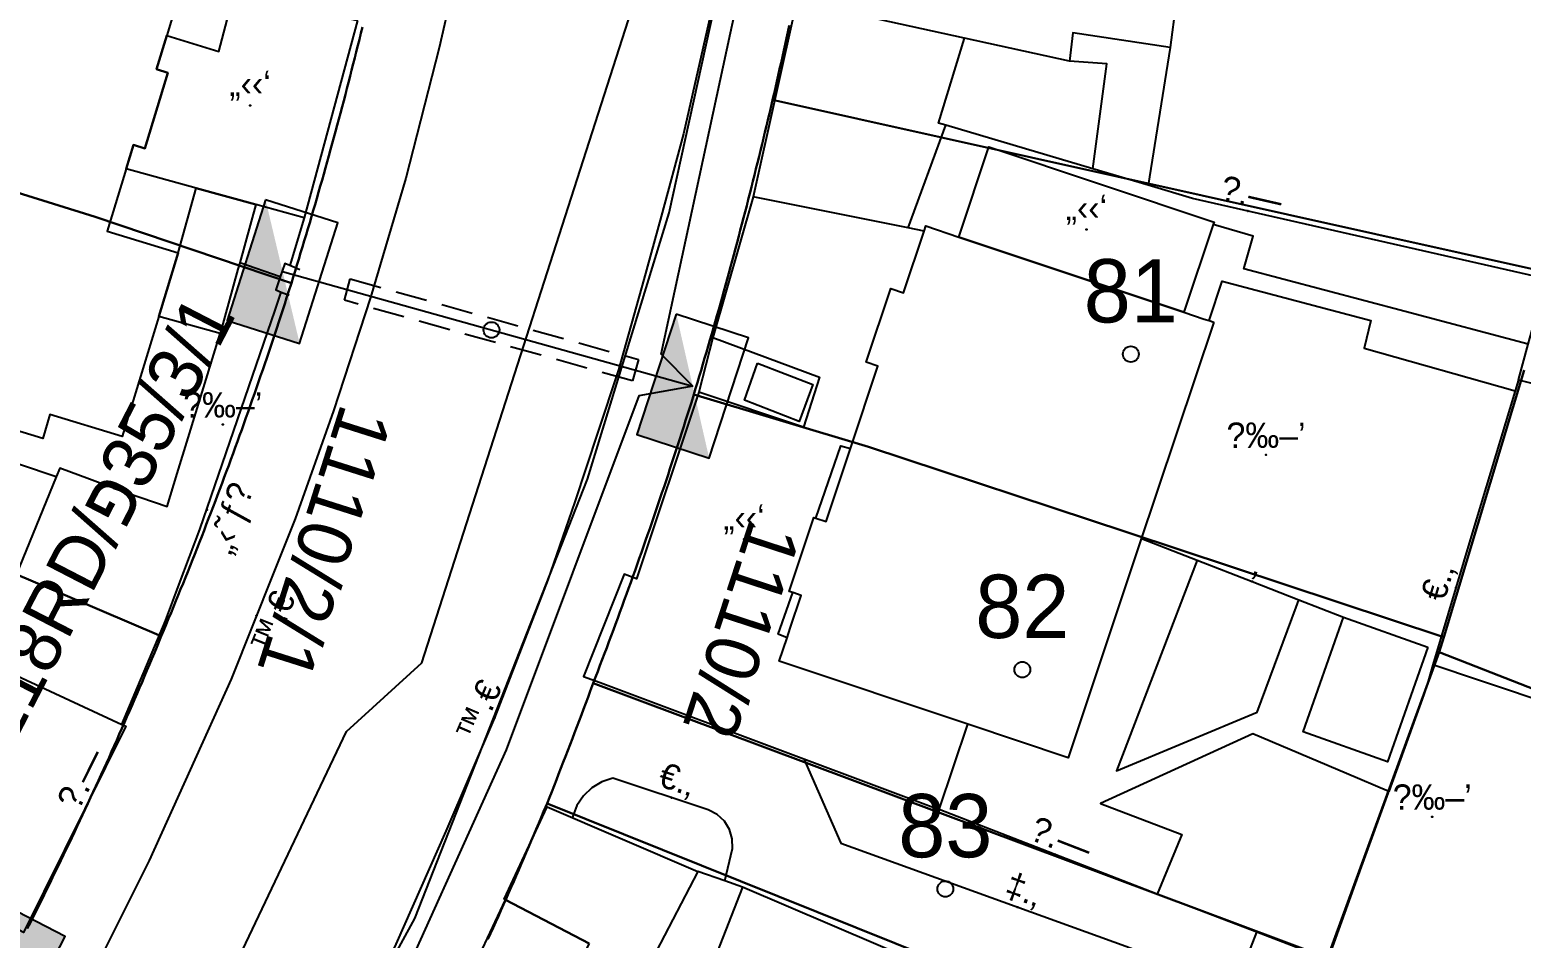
# Model space of a CAD drawing. Header units: metres. Extents: x 218299 to 220222, y 572714 to 574340.
# Drawn here: x 218975.61 to 219022.75, y 573557.11 to 573585.82 of the extents above; entities that cross this region are included whole.
import ezdxf
from ezdxf.enums import TextEntityAlignment as Align

# ---------------------------------------------------------------- set-up
doc = ezdxf.new("R2010")
doc.units = ezdxf.units.M
doc.header["$MEASUREMENT"] = 0
doc.linetypes.add('DASH15', pattern=[1.5, 1, -0.5])
for name, color, linetype in [('1602', 44, 'Continuous'), ('1603', 44, 'Continuous'), ('6091', 102, 'CABLEUNDEXIST03'), ('6151', 102, 'CABLEUNDEXIST03'), ('6261', 7, 'Continuous'), ('6701', 7, 'DASH15'), ('6916', 7, 'Continuous'), ('A_POINTS', 2, 'Continuous'), ('M2200', 253, 'Continuous'), ('M2207', 253, 'Continuous'), ('M2401', 7, 'Continuous'), ('M2404', 7, 'Continuous'), ('M2407', 253, 'Continuous'), ('M2408', 253, 'Continuous'), ('M2420', 253, 'Continuous'), ('M2601', 253, 'Continuous'), ('M2602', 253, 'Continuous'), ('M2604', 253, 'Continuous'), ('M2605', 253, 'Continuous'), ('M2804', 253, 'Continuous')]:
    doc.layers.add(name, color=color, linetype=linetype)
doc.styles.add('HEBTXT', font='HEBTXT')
doc.styles.add('MAVAT_HEBTXT', font='HEBTXT')
doc.linetypes.add('CABLEUNDEXIST03', pattern='A,3.5,[222,elecad.shx,S=0.01,R=0,X=0,Y=0],1.5', length=5)

# ---------------------------------------------------------------- blocks, each defined once
blk = doc.blocks.new('6261')
blk.add_lwpolyline([(-2, -1.2), (2, -1.2), (2, 1.2), (-2, 1.2)], close=True)
at = {"color": 0}
blk.add_solid([(2, 1.2), (-2, -1.2), (2, -1.2)], dxfattribs=at)
at = {"color": 0, "style": 'HEBTXT'}
blk.add_attdef('PIL_NAME', (2.689, 2.418), '', height=1.7, dxfattribs=at)
at = {"style": 'HEBTXT'}
blk.add_attdef('CAMUT_MONIM', (2.489, 0.218), '', height=1.7, dxfattribs=at)
at = {"color": 0, "style": 'HEBTXT', "flags": 1}
for tag, p in [('TYPE', (2.585, -1.773)), ('MAP_TYPE', (2.689, -3.782))]:
    blk.add_attdef(tag, p, '', height=1.7, dxfattribs=at)
blk = doc.blocks.new('6916')
at = {"layer": 'A_POINTS'}
blk.add_circle((0, 0), 0.25, dxfattribs=at)
at = {"color": 0, "style": 'HEBTXT'}
for tag, p in [('HTCH', (0.006, 3.527)), ('PIPE', (0.049, 1.33))]:
    blk.add_attdef(tag, text='', height=1.7, dxfattribs=at).set_placement(p, align=Align.MIDDLE_CENTER)
blk = doc.blocks.new('1603')
at = {"layer": 'A_POINTS'}
blk.add_circle((0, 0), 0.25, dxfattribs=at)
at = {"color": 0, "style": 'HEBTXT'}
blk.add_attdef('PARCEL_NUM', text='', height=2, dxfattribs=at).set_placement((0, 1), align=Align.CENTER)
at = {"color": 0, "style": 'HEBTXT', "flags": 1}
blk.add_attdef('LOT_NUM', text='', height=2, dxfattribs=at).set_placement((0, -2.5), align=Align.CENTER)
blk = doc.blocks.new('M2404')
blk.add_circle((0, 0), 0.025)
at = {"style": 'MAVAT_HEBTXT'}
blk.add_attdef('NAME', text='', height=0.8, dxfattribs=at).set_placement((0, 1.592), align=Align.MIDDLE)
blk = doc.blocks.new('M2408')
blk.add_circle((0, 0), 0.025)
at = {"style": 'MAVAT_HEBTXT'}
blk.add_attdef('NAME', text='', height=0.8, dxfattribs=at).set_placement((0, 1.592), align=Align.MIDDLE)
blk = doc.blocks.new('M2804')
blk.add_circle((0, 0), 0.025)
at = {"style": 'MAVAT_HEBTXT'}
blk.add_attdef('NAME', text='', height=0.8, dxfattribs=at).set_placement((0, 1.592), align=Align.MIDDLE)
blk = doc.blocks.new('M2602')
blk.add_circle((0, 0), 0.025)
at = {"style": 'MAVAT_HEBTXT'}
blk.add_attdef('NAME', text='', height=0.8, dxfattribs=at).set_placement((0, 1.592), align=Align.MIDDLE)
blk = doc.blocks.new('M2604')
blk.add_circle((0, 0), 0.025)
at = {"style": 'MAVAT_HEBTXT'}
blk.add_attdef('NAME', text='', height=0.8, dxfattribs=at).set_placement((0, 1.592), align=Align.MIDDLE)
blk = doc.blocks.new('M2605')
blk.add_circle((0, 0), 0.025)
at = {"style": 'MAVAT_HEBTXT'}
blk.add_attdef('NAME', text='', height=0.8, dxfattribs=at).set_placement((0, 1.592), align=Align.MIDDLE)
blk = doc.blocks.new('M2207')
blk.add_circle((0, 0), 0.025)
at = {"style": 'MAVAT_HEBTXT'}
blk.add_attdef('NAME', text='', height=0.8, dxfattribs=at).set_placement((0, 1.592), align=Align.MIDDLE)
blk = doc.blocks.new('M2601')
blk.add_circle((0, 0), 0.025)
at = {"style": 'MAVAT_HEBTXT'}
blk.add_attdef('NAME', text='', height=0.8, dxfattribs=at).set_placement((0, 1.592), align=Align.MIDDLE)
blk = doc.blocks.new('111')
at = {"layer": 'M2200'}
for points in [[(218966.867, 573575.695, 579.705), (218968.947, 573582.522, 579.705), (218971.089, 573589.553, 579.705), (218980.277, 573586.753, 579.705), (218979.939, 573585.642, 579.705), (218979.613, 573584.574, 579.705), (218979.613, 573584.574, 579.705), (218979.976, 573584.463, 579.705), (218979.976, 573584.463, 579.705), (218979.247, 573582.069, 579.705), (218979.247, 573582.069, 579.705), (218978.888, 573582.179, 579.705), (218978.888, 573582.179, 579.705), (218978.659, 573581.429, 579.705), (218978.059, 573579.458, 579.705), (218980.301, 573578.775, 579.225), (218980.301, 573578.775, 579.225), (218979.686, 573576.758, 579.225), (218978.532, 573572.97, 579.225), (218976.251, 573573.665, 579.705), (218976.02, 573572.906, 579.705)], [(219013.032, 573576.578, 579.585), (219010.671, 573569.514, 579.585), (219008.432, 573562.816, 579.585), (219005.262, 573563.876, 579.585), (218999.3, 573565.868, 579.585), (218999.3, 573565.868, 579.585), (218999.548, 573566.609, 579.585), (218999.647, 573566.906, 579.585), (218999.994, 573567.944, 579.585), (218999.731, 573568.033, 579.585), (218999.613, 573568.072, 579.585), (219000.394, 573570.41, 579.585), (219000.462, 573570.387, 579.585), (219000.779, 573570.281, 579.585), (219001.548, 573572.584, 579.585), (219002.421, 573575.194, 579.585), (219002.421, 573575.194, 579.585), (219002.052, 573575.317, 579.585), (219002.052, 573575.317, 579.585), (219002.828, 573577.64, 579.585), (219002.828, 573577.64, 579.585), (219003.225, 573577.507, 579.585), (219003.225, 573577.507, 579.585), (219003.876, 573579.457, 579.585), (219003.931, 573579.62, 579.585), (219004.975, 573579.271, 579.585), (219012.091, 573576.893, 579.585), (219012.736, 573576.677, 579.585), (219012.884, 573576.628, 579.585), (219013.032, 573576.578, 579.585)]]:
    blk.add_polyline3d(points, close=True, dxfattribs=at)
blk.add_polyline3d([(218993.293, 573556.944, 578.52), (218990.652, 573558.324, 578.284), (218990.602, 573558.35, 578.28), (218991.966, 573561.259, 578.28), (218996.726, 573559.223, 578.64), (218995.143, 573556.181, 578.64)], dxfattribs=at)
at = {"layer": 'M2207'}
blk.add_polyline3d([(219011.835, 573586.628, 580.41), (219011.658, 573585.261, 580.305), (219011.658, 573585.261, 580.305), (219008.579, 573585.727, 580.065), (219008.47, 573584.826, 579.585), (219008.47, 573584.826, 579.585), (219005.155, 573585.555, 579.704), (219001.785, 573586.296, 579.825)], dxfattribs=at)
for points in [[(218985.974, 573586.108, 579.345), (218984.284, 573579.874, 579.465), (218984.284, 573579.874, 579.465), (218982.756, 573580.297, 579.465), (218980.868, 573580.818, 579.465), (218978.659, 573581.429, 579.465), (218978.888, 573582.179, 579.465), (218979.247, 573582.069, 579.465), (218979.976, 573584.463, 579.465), (218979.613, 573584.574, 579.465), (218979.939, 573585.642, 579.465), (218981.588, 573585.134, 579.465), (218982.061, 573586.949, 579.348), (218982.074, 573587, 579.345), (218985.974, 573586.108, 579.345)], [(219012.091, 573576.893, 579.593), (219004.975, 573579.271, 579.413), (219005.927, 573582.119, 579.413), (219013.043, 573579.741, 579.593), (219013.019, 573579.669, 579.593), (219012.091, 573576.893, 579.593)], [(218980.868, 573580.818, 578.865), (218982.756, 573580.297, 578.625), (218982.248, 573578.46, 578.625), (218982.193, 573578.259, 578.625), (218981.629, 573576.221, 578.625), (218981.629, 573576.221, 578.625), (218979.686, 573576.758, 578.865), (218980.301, 573578.775, 578.865)], [(219005.262, 573563.876, 579.465), (218999.3, 573565.868, 579.465), (218999.548, 573566.609, 579.585), (218999.266, 573566.717, 579.585), (218999.731, 573568.033, 579.585), (218999.613, 573568.072, 579.585), (219000.394, 573570.41, 579.585), (219000.462, 573570.387, 579.585), (219001.251, 573572.675, 579.465), (219001.548, 573572.584, 579.465), (219002.421, 573575.194, 579.465), (219002.052, 573575.317, 579.465), (219002.828, 573577.64, 579.465), (219003.225, 573577.507, 579.465), (219003.876, 573579.457, 579.465), (219003.377, 573579.557, 579.431), (218998.473, 573580.544, 579.105), (218998.473, 573580.544, 579.105), (218997.197, 573576.094, 579.105), (218997.197, 573576.094, 579.105), (219000.575, 573574.847, 579.345), (219000.067, 573573.261, 579.465), (218996.761, 573574.366, 579.465), (218996.761, 573574.366, 579.465), (218994.79, 573568.47, 579.465), (218994.404, 573568.617, 578.505), (218993.117, 573565.384, 578.385), (218993.641, 573565.188, 578.407), (219000.078, 573562.78, 578.682), (219004.36, 573561.178, 578.865), (219004.36, 573561.178, 578.865)], [(218998.611, 573575.279, 578.625), (219000.358, 573574.606, 578.625), (218999.929, 573573.442, 578.625), (218998.204, 573574.114, 578.625), (218998.611, 573575.279, 578.625)], [(219019.804, 573566.309, 578.745), (219018.521, 573562.688, 578.745), (219015.857, 573563.632, 578.745), (219017.14, 573567.253, 578.745), (219017.14, 573567.253, 578.745), (219019.804, 573566.309, 578.745)], [(218997.257, 573556.455, 578.385), (219002.492, 573553.73, 578.385), (219003.809, 573556.304, 578.385), (219003.809, 573556.304, 578.385), (218998.138, 573558.726, 578.385), (218998.138, 573558.726, 578.385), (218997.257, 573556.455, 578.385)], [(218993.293, 573556.944, 578.52), (218990.626, 573551.682, 578.52), (218990.565, 573551.562, 578.52), (218990.565, 573551.562, 578.52), (218989.505, 573552.09, 578.469), (218988.444, 573552.618, 578.418), (218988.061, 573552.809, 578.4), (218990.652, 573558.324, 578.28)]]:
    blk.add_polyline3d(points, close=True, dxfattribs=at)
at = {"layer": 'M2401'}
for points in [[(218992.213, 573621.648, 577.294), (218992.271, 573617.389, 577.183), (218992.276, 573617.015, 577.174), (218992.214, 573613.779, 577.174), (218992.146, 573610.682, 577.054), (218991.861, 573606.077, 577.054), (218991.333, 573600.346, 576.814), (218990.739, 573596.163, 576.694), (218990.059, 573592.244, 576.574), (218989.334, 573588.668, 576.334), (218988.556, 573585.254, 576.214), (218987.494, 573581.133, 576.094), (218986.38, 573577.358, 575.974), (218985.213, 573573.778, 575.854), (218984.003, 573570.363, 575.374), (218983.328, 573568.682, 575.374), (218981.973, 573565.303, 575.254), (218979.387, 573559.568, 575.014), (218976.885, 573554.579, 574.774), (218974.813, 573550.541, 574.534)], [(218997.184, 573586.52, 576.454), (218996.276, 573582.527, 576.334), (218995.573, 573579.917, 576.334), (218995.021, 573577.928, 576.334), (218994.219, 573575.075, 576.214), (218993.565, 573573.101, 576.094), (218992.838, 573570.898, 575.974), (218991.986, 573568.439, 575.734), (218990.299, 573564.079, 575.614), (218988.761, 573560.496, 575.356), (218987.182, 573556.923, 575.254), (218986.262, 573554.974, 575.254), (218985.234, 573555.493, 575.134), (218984.29, 573554.932, 575.134), (218983.907, 573553.966, 575.134), (218983.883, 573552.945, 575.014), (218984.938, 573552.431, 575.014), (218983.552, 573549.622, 574.894), (218981.602, 573546.021, 574.632), (218979.521, 573542.485, 574.534), (218976.918, 573538.484, 574.294), (218973.854, 573534.079, 574.054)]]:
    blk.add_polyline3d(points, dxfattribs=at)
at = {"layer": 'M2404'}
for points in [[(218992.213, 573621.648, 577.294), (218992.271, 573617.389, 577.183), (218992.276, 573617.015, 577.174), (218992.214, 573613.779, 577.174), (218992.146, 573610.682, 577.054), (218991.861, 573606.077, 577.054), (218991.333, 573600.346, 576.814), (218990.739, 573596.163, 576.694), (218990.059, 573592.244, 576.574), (218989.334, 573588.668, 576.334), (218988.556, 573585.254, 576.214), (218987.494, 573581.133, 576.094), (218986.38, 573577.358, 575.974), (218985.213, 573573.778, 575.854), (218984.003, 573570.363, 575.374), (218983.328, 573568.682, 575.374), (218981.973, 573565.303, 575.254), (218979.387, 573559.568, 575.014), (218976.885, 573554.579, 574.774), (218974.813, 573550.541, 574.534)], [(218997.184, 573586.52, 576.454), (218996.276, 573582.527, 576.334), (218995.573, 573579.917, 576.334), (218995.021, 573577.928, 576.334), (218994.219, 573575.075, 576.214), (218993.565, 573573.101, 576.094), (218992.838, 573570.898, 575.974), (218991.986, 573568.439, 575.734), (218990.299, 573564.079, 575.614), (218988.761, 573560.496, 575.356), (218987.182, 573556.923, 575.254), (218986.262, 573554.974, 575.254), (218985.234, 573555.493, 575.134), (218984.29, 573554.932, 575.134), (218983.907, 573553.966, 575.134), (218983.883, 573552.945, 575.014), (218984.938, 573552.431, 575.014), (218983.552, 573549.622, 574.894), (218981.602, 573546.021, 574.632), (218979.521, 573542.485, 574.534), (218976.918, 573538.484, 574.294), (218973.854, 573534.079, 574.054)]]:
    blk.add_polyline3d(points, dxfattribs=at)
at = {"layer": 'M2407'}
for points in [[(219011.658, 573585.261, 577.74), (219010.966, 573580.906, 577.613)], [(219009.211, 573581.426, 577.613), (219009.657, 573584.744, 577.748), (219008.47, 573584.826, 577.748)], [(219022.973, 573575.886, 576.833), (219019.088, 573576.92, 576.833), (219013.982, 573578.269, 576.923), (219014.284, 573579.301, 576.923), (219013.019, 573579.669, 576.923)], [(219012.884, 573576.628, 576.923), (219013.296, 573577.871, 576.923), (219017.995, 573576.63, 576.833), (219017.79, 573575.761, 576.833), (219022.556, 573574.411, 576.743)], [(218976.451, 573571.696, 577.14), (218972.93, 573572.876, 577.14), (218971.742, 573570.098, 577.14)], [(219012.511, 573569.059, 576.743), (219009.964, 573562.396, 576.923), (219014.409, 573564.251, 576.743), (219015.637, 573567.575, 576.743)], [(219015.637, 573567.575, 576.743), (219015.723, 573567.806, 576.743)], [(219017.228, 573562.319, 576.619), (219014.264, 573563.575, 576.743), (219009.453, 573561.368, 576.923), (219012.029, 573560.384, 576.923), (219011.244, 573558.508, 576.923)], [(219018.564, 573561.753, 576.563), (219017.228, 573562.319, 576.619)]]:
    blk.add_polyline3d(points, dxfattribs=at)
at = {"layer": 'M2408'}
for points in [[(218999.863, 573586.803, 576.42), (218998.473, 573580.544, 576.42)], [(218984.284, 573579.874, 575.993), (218983.832, 573578.368, 575.993)], [(218978.521, 573563.87, 575.16), (218979.902, 573567.141, 575.25), (218980.339, 573568.297, 575.286), (218980.992, 573570.024, 575.34), (218983.364, 573576.964, 575.944), (218983.558, 573577.531, 575.993)], [(218997.197, 573576.094, 576.24), (218996.761, 573574.366, 576.24)]]:
    blk.add_polyline3d(points, dxfattribs=at)
at = {"layer": 'M2420', "linetype": 'Continuous', "lineweight": -3}
blk.add_lwpolyline([(218784.91, 573498.19), (218799.09, 573491.38), (218833, 573481.62), (218860.8, 573479.62), (218884.2, 573481.19), (218908, 573487.81), (218929.09, 573498.38), (218936.2, 573503.5), (218951.5, 573513.19), (218966.91, 573529), (218976.7, 573544.88), (218985.627, 573563.641), (218988, 573565.81), (218995.09, 573587.88), (218998.81, 573618.93), (218992.8, 573643.88), (218991.2, 573657.81), (218964.91, 573706.38)], dxfattribs=at)
at = {"layer": 'M2601'}
for points in [[(219010.749, 573569.747, 577.973), (219012.511, 573569.059, 577.973), (219014.245, 573568.383, 577.973)], [(219014.245, 573568.383, 577.973), (219015.723, 573567.806, 577.973), (219017.14, 573567.253, 577.973)], [(219021.438, 573565.256, 577.46), (219019.96, 573565.751, 577.43)], [(219022.067, 573565.045, 577.473), (219021.438, 573565.256, 577.46)], [(219023.289, 573564.636, 577.498), (219022.067, 573565.045, 577.473)]]:
    blk.add_polyline3d(points, dxfattribs=at)
at = {"layer": 'M2602'}
for points in [[(219003.377, 573579.557, 577.52), (219004.563, 573582.802, 577.52)], [(218983.527, 573578.016, 577.05), (218982.248, 573578.46, 577.05)], [(218984.153, 573578.236, 577.41), (218983.832, 573578.368, 577.41), (218983.67, 573578.435, 577.41), (218983.527, 573578.016, 577.41), (218983.384, 573577.597, 577.41), (218983.558, 573577.531, 577.41), (218983.813, 573577.435, 577.41)], [(219022.661, 573574.761, 577.25), (219022.556, 573574.411, 577.25), (219021.175, 573569.806, 577.25)], [(219021.175, 573569.806, 577.25), (219019.96, 573565.751, 577.25), (219019.806, 573565.238, 577.25)], [(219019.806, 573565.238, 577.25), (219019.698, 573564.878, 577.25), (219019.674, 573564.813, 577.25)], [(219019.674, 573564.813, 577.25), (219018.564, 573561.753, 577.25), (219018.551, 573561.716, 577.25), (219017.698, 573559.366, 577.25)], [(218997.58, 573558.922, 575.61), (218997.824, 573559.95, 575.7), (218997.814, 573560.256, 575.7), (218997.726, 573560.548, 575.7), (218997.565, 573560.808, 575.7), (218997.342, 573561.018, 575.7), (218997.073, 573561.163, 575.7), (218997.059, 573561.168, 575.7), (218994.041, 573562.168, 575.7), (218993.693, 573562.052, 575.7), (218993.379, 573561.864, 575.7), (218993.113, 573561.613, 575.7), (218992.907, 573561.309, 575.7), (218992.772, 573560.969, 575.7), (218992.759, 573560.92, 575.7)], [(218998.138, 573558.726, 577.05), (218997.58, 573558.922, 577.05), (218996.726, 573559.223, 577.05)], [(219017.698, 573559.366, 577.25), (219016.635, 573556.439, 577.25)]]:
    blk.add_polyline3d(points, dxfattribs=at)
at = {"layer": 'M2604'}
blk.add_polyline3d([(219000.078, 573562.78, 576.755), (219001.244, 573560.112, 576.62), (219010.256, 573556.86, 576.53), (219013.1, 573555.776, 576.35), (219013.514, 573555.849, 576.35), (219013.975, 573556.214, 576.35), (219014.395, 573557.298, 576.35)], dxfattribs=at)
at = {"layer": 'M2605'}
for points in [[(219022.661, 573574.761, 577.433), (219022.973, 573575.886, 577.433), (219023.078, 573576.263, 577.433), (219023.545, 573577.944, 577.433), (219023.45, 573577.966, 577.435), (219012.361, 573580.493, 577.613), (219010.966, 573580.906, 577.613), (219009.211, 573581.426, 577.613), (219004.563, 573582.802, 577.613), (219004.335, 573582.87, 577.613), (219005.155, 573585.555, 577.613)], [(218980.618, 573572.926, 576.911), (218981.629, 573576.221, 577.02)], [(219022.661, 573574.761, 577.433), (219022.661, 573574.761, 577.433), (219034.155, 573571.863, 577.073)], [(218980.271, 573571.794, 576.874), (218980.618, 573572.926, 576.911)], [(218977.501, 573571.614, 577.02), (218976.56, 573571.962, 577.02), (218976.451, 573571.696, 577.02), (218975.178, 573568.59, 577.02)], [(218978.256, 573571.335, 577.02), (218977.501, 573571.614, 577.02)], [(218978.256, 573571.335, 577.02), (218979.95, 573570.75, 576.84), (218980.271, 573571.794, 576.874)], [(218974.141, 573565.9, 576.12), (218978.521, 573563.87, 576.12), (218978.653, 573563.808, 576.12), (218978.653, 573563.808, 576.12), (218975.413, 573557.288, 576.12), (218975.413, 573557.288, 576.12), (218974.048, 573558.033, 576.12), (218973.722, 573558.144, 576.12)], [(219011.688, 573558.336, 576.983), (219011.244, 573558.508, 576.989), (219004.36, 573561.178, 577.073)], [(219031.213, 573550.946, 576.353), (219027.257, 573552.365, 576.353), (219023.56, 573553.783, 576.503), (219019.473, 573555.35, 576.668), (219016.635, 573556.439, 576.783), (219014.395, 573557.298, 576.874), (219011.688, 573558.336, 576.983)]]:
    blk.add_polyline3d(points, dxfattribs=at)
at = {"layer": 'M2207'}
ref = blk.add_blockref('M2207', (218982.575, 573583.429), dxfattribs=dict(at, xscale=0.5, yscale=0.5, zscale=0.5))
ref.add_attrib('NAME', '„‹‹‘', dxfattribs={"layer": '0', "height": 0.8, "style": 'MAVAT_HEBTXT'}).set_placement((218982.575, 573584.054), align=Align.MIDDLE)
ref = blk.add_blockref('M2207', (219009.009, 573579.506), dxfattribs=dict(at, xscale=0.5, yscale=0.5, zscale=0.5))
ref.add_attrib('NAME', '„‹‹‘', dxfattribs={"layer": '0', "height": 0.8, "style": 'MAVAT_HEBTXT'}).set_placement((219009.009, 573580.131), align=Align.MIDDLE)
ref = blk.add_blockref('M2207', (218998.186, 573569.72), dxfattribs=dict(at, xscale=0.5, yscale=0.5, zscale=0.5))
ref.add_attrib('NAME', '„‹‹‘', dxfattribs={"layer": '0', "height": 0.8, "style": 'MAVAT_HEBTXT'}).set_placement((218998.186, 573570.345), align=Align.MIDDLE)
at = {"layer": 'M2404'}
ref = blk.add_blockref('M2404', (218982.775, 573567.304), dxfattribs=dict(at, xscale=0.5, yscale=0.5, zscale=0.5))
ref.add_attrib('NAME', '™.€', dxfattribs={"layer": '0', "height": 0.8, "rotation": 68.1586, "style": 'MAVAT_HEBTXT'}).set_placement((218983.285, 573567.099), align=Align.MIDDLE)
ref = blk.add_blockref('M2404', (218990.299, 573564.079), dxfattribs=dict(at, xscale=0.5, yscale=0.5, zscale=0.5))
ref.add_attrib('NAME', '™.€', dxfattribs={"layer": '0', "height": 0.8, "rotation": 66.7668, "style": 'MAVAT_HEBTXT'}).set_placement((218989.793, 573564.296), align=Align.MIDDLE)
at = {"layer": 'M2408'}
ref = blk.add_blockref('M2408', (218981.206, 573570.649), dxfattribs=dict(at, xscale=0.5, yscale=0.5, zscale=0.5))
ref.add_attrib('NAME', '„‹˜ƒ\x8e', dxfattribs={"layer": '0', "height": 0.8, "rotation": 71.129, "style": 'MAVAT_HEBTXT'}).set_placement((218982.057, 573570.358), align=Align.MIDDLE)
at = {"layer": 'M2601'}
ref = blk.add_blockref('M2601', (219014.245, 573568.383), dxfattribs=dict(at, xscale=0.5, yscale=0.5, zscale=0.5))
ref.add_attrib('NAME', '‚', dxfattribs={"layer": '0', "height": 0.8, "rotation": 338.6814, "style": 'MAVAT_HEBTXT'}).set_placement((219014.445, 573568.895), align=Align.MIDDLE)
at = {"layer": 'M2602'}
ref = blk.add_blockref('M2602', (219020.691, 573568.192), dxfattribs=dict(at, xscale=0.5, yscale=0.5, zscale=0.5))
ref.add_attrib('NAME', '€.‚', dxfattribs={"layer": '0', "height": 0.8, "rotation": 73.313, "style": 'MAVAT_HEBTXT'}).set_placement((219020.165, 573568.35), align=Align.MIDDLE)
ref = blk.add_blockref('M2602', (218995.892, 573561.554), dxfattribs=dict(at, xscale=0.5, yscale=0.5, zscale=0.5))
ref.add_attrib('NAME', '€.‚', dxfattribs={"layer": '0', "height": 0.8, "rotation": 341.6678, "style": 'MAVAT_HEBTXT'}).set_placement((218996.065, 573562.076), align=Align.MIDDLE)
at = {"layer": 'M2604'}
ref = blk.add_blockref('M2604', (219006.834, 573558.095), dxfattribs=dict(at, xscale=0.5, yscale=0.5, zscale=0.5))
ref.add_attrib('NAME', '‡.‚', dxfattribs={"layer": '0', "height": 0.8, "rotation": 340.1636, "style": 'MAVAT_HEBTXT'}).set_placement((219007.021, 573558.612), align=Align.MIDDLE)
at = {"layer": 'M2605'}
ref = blk.add_blockref('M2605', (219014.115, 573580.094), dxfattribs=dict(at, xscale=0.5, yscale=0.5, zscale=0.5))
ref.add_attrib('NAME', '\x9a.—', dxfattribs={"layer": '0', "height": 0.8, "rotation": 347.1599, "style": 'MAVAT_HEBTXT'}).set_placement((219014.237, 573580.63), align=Align.MIDDLE)
ref = blk.add_blockref('M2605', (218977.717, 573561.924), dxfattribs=dict(at, xscale=0.5, yscale=0.5, zscale=0.5))
ref.add_attrib('NAME', '\x9a.—', dxfattribs={"layer": '0', "height": 0.8, "rotation": 63.5734, "style": 'MAVAT_HEBTXT'}).set_placement((218977.225, 573562.169), align=Align.MIDDLE)
ref = blk.add_blockref('M2605', (219008.024, 573559.757), dxfattribs=dict(at, xscale=0.5, yscale=0.5, zscale=0.5))
ref.add_attrib('NAME', '\x9a.—', dxfattribs={"layer": '0', "height": 0.8, "rotation": 338.8042, "style": 'MAVAT_HEBTXT'}).set_placement((219008.223, 573560.27), align=Align.MIDDLE)
at = {"layer": 'M2804'}
ref = blk.add_blockref('M2804', (218981.713, 573573.344, 580.004), dxfattribs=dict(at, xscale=0.5, yscale=0.5, zscale=0.5))
ref.add_attrib('NAME', '\x8d‰–’', dxfattribs={"layer": '0', "height": 0.8, "style": 'MAVAT_HEBTXT'}).set_placement((218981.713, 573573.969, 580.004), align=Align.MIDDLE)
ref = blk.add_blockref('M2804', (219014.686, 573572.386, 580.004), dxfattribs=dict(at, xscale=0.5, yscale=0.5, zscale=0.5))
ref.add_attrib('NAME', '\x8d‰–’', dxfattribs={"layer": '0', "height": 0.8, "style": 'MAVAT_HEBTXT'}).set_placement((219014.686, 573573.011, 580.004), align=Align.MIDDLE)
ref = blk.add_blockref('M2804', (219019.939, 573560.95, 582.833), dxfattribs=dict(at, xscale=0.5, yscale=0.5, zscale=0.5))
ref.add_attrib('NAME', '\x8d‰–’', dxfattribs={"layer": '0', "height": 0.8, "style": 'MAVAT_HEBTXT'}).set_placement((219019.939, 573561.575, 582.833), align=Align.MIDDLE)

msp = doc.modelspace()

# ---------------------------------------------------------------- linework, layer by layer
at = {"layer": '1602'}
for points in [[(218986.1246, 573585.9031), (218986.0771, 573585.7088), (218986.0293, 573585.5146), (218985.9813, 573585.3205), (218985.9329, 573585.1264), (218985.8842, 573584.9324), (218985.8353, 573584.7385), (218985.7861, 573584.5447), (218985.7365, 573584.3509), (218985.6867, 573584.1572), (218985.6366, 573583.9636), (218985.5862, 573583.77), (218985.5355, 573583.5766), (218985.4845, 573583.3832), (218985.4332, 573583.1899), (218985.3817, 573582.9966), (218985.3298, 573582.8035), (218985.2777, 573582.6104), (218985.2252, 573582.4174), (218985.1725, 573582.2244), (218985.1195, 573582.0316), (218985.0662, 573581.8388), (218985.0126, 573581.6461), (218984.9587, 573581.4535), (218984.9045, 573581.261), (218984.8501, 573581.0686), (218984.7953, 573580.8762), (218984.7403, 573580.6839), (218984.6849, 573580.4918), (218984.6293, 573580.2996), (218984.5734, 573580.1076), (218984.5172, 573579.9157), (218984.4607, 573579.7238), (218984.4039, 573579.532), (218984.3469, 573579.3404), (218984.2895, 573579.1488), (218984.2319, 573578.9572), (218984.174, 573578.7658), (218984.1157, 573578.5745), (218984.0572, 573578.3832), (218983.9984, 573578.1921), (218983.9394, 573578.001), (218983.88, 573577.81), (218977.68, 573579.91), (218969.46, 573582.47)], [(218975.5305, 573557.4135), (218975.6207, 573557.592), (218975.7105, 573557.7707), (218975.8001, 573557.9495), (218975.8894, 573558.1285), (218975.9784, 573558.3076), (218976.0672, 573558.4868), (218976.1557, 573558.6661), (218976.2439, 573558.8456), (218976.3319, 573559.0253), (218976.4195, 573559.205), (218976.507, 573559.3849), (218976.5941, 573559.5649), (218976.681, 573559.7451), (218976.7676, 573559.9253), (218976.8539, 573560.1057), (218976.94, 573560.2863), (218977.0258, 573560.4669), (218977.1113, 573560.6477), (218977.1965, 573560.8287), (218977.2815, 573561.0097), (218977.3662, 573561.1909), (218977.4506, 573561.3722), (218977.5348, 573561.5536), (218977.6187, 573561.7352), (218977.7023, 573561.9169), (218977.7856, 573562.0987), (218977.8687, 573562.2806), (218977.9515, 573562.4627), (218978.034, 573562.6449), (218978.1162, 573562.8272), (218978.1982, 573563.0096), (218978.2799, 573563.1921), (218978.3613, 573563.3748), (218978.4425, 573563.5576), (218978.5233, 573563.7405), (218978.6039, 573563.9236), (218978.6843, 573564.1068), (218978.7643, 573564.29), (218978.8441, 573564.4734), (218978.9236, 573564.657), (218979.0028, 573564.8406), (218979.0817, 573565.0244), (218979.1604, 573565.2083), (218979.2388, 573565.3922), (218979.3169, 573565.5764), (218979.3947, 573565.7606), (218979.4723, 573565.9449), (218979.5495, 573566.1294), (218979.6265, 573566.314), (218979.77, 573566.66), (218979.8473, 573566.8444), (218979.9244, 573567.029), (218980.0012, 573567.2137), (218980.0777, 573567.3984), (218980.154, 573567.5833), (218980.2299, 573567.7684), (218980.3056, 573567.9535), (218980.381, 573568.1387), (218980.4561, 573568.3241), (218980.531, 573568.5096), (218980.6055, 573568.6951), (218980.6798, 573568.8808), (218980.7538, 573569.0666), (218980.8276, 573569.2525), (218980.901, 573569.4386), (218980.9742, 573569.6247), (218981.0471, 573569.8109), (218981.1197, 573569.9973), (218981.192, 573570.1838), (218981.2641, 573570.3703), (218981.3358, 573570.557), (218981.4073, 573570.7438), (218981.4785, 573570.9307), (218981.5494, 573571.1177), (218981.6201, 573571.3048), (218981.6904, 573571.492), (218981.7605, 573571.6793), (218981.8303, 573571.8668), (218981.8998, 573572.0543), (218981.9691, 573572.2419), (218982.038, 573572.4297), (218982.1067, 573572.6175), (218982.1751, 573572.8055), (218982.2432, 573572.9935), (218982.311, 573573.1817), (218982.3785, 573573.3699), (218982.4458, 573573.5583), (218982.5128, 573573.7467), (218982.5795, 573573.9353), (218982.6459, 573574.1239), (218982.712, 573574.3127), (218982.7778, 573574.5015), (218982.8434, 573574.6905), (218982.9086, 573574.8795), (218982.9736, 573575.0687), (218983.0383, 573575.2579), (218983.1027, 573575.4473), (218983.1669, 573575.6367), (218983.2307, 573575.8262), (218983.2943, 573576.0159), (218983.3575, 573576.2056), (218983.4205, 573576.3954), (218983.4832, 573576.5853), (218983.5457, 573576.7754), (218983.6078, 573576.9655), (218983.6696, 573577.1557), (218983.7312, 573577.3459), (218983.7925, 573577.5363), (218983.88, 573577.81), (218983.9394, 573578.001), (218983.9984, 573578.1921), (218984.0572, 573578.3832), (218984.1157, 573578.5745), (218984.174, 573578.7658), (218984.2319, 573578.9572), (218984.2895, 573579.1488), (218984.3469, 573579.3404), (218984.4039, 573579.532), (218984.4607, 573579.7238), (218984.5172, 573579.9157), (218984.5734, 573580.1076), (218984.6293, 573580.2996), (218984.6849, 573580.4918), (218984.7403, 573580.6839), (218984.7953, 573580.8762), (218984.8501, 573581.0686), (218984.9045, 573581.261), (218984.9587, 573581.4535), (218985.0126, 573581.6461), (218985.0662, 573581.8388), (218985.1195, 573582.0316), (218985.1725, 573582.2244), (218985.2252, 573582.4174), (218985.2777, 573582.6104), (218985.3298, 573582.8035), (218985.3817, 573582.9966), (218985.4332, 573583.1899), (218985.4845, 573583.3832), (218985.5355, 573583.5766), (218985.5862, 573583.77), (218985.6366, 573583.9636), (218985.6867, 573584.1572), (218985.7365, 573584.3509), (218985.7861, 573584.5447), (218985.8353, 573584.7385), (218985.8842, 573584.9324), (218985.9329, 573585.1264), (218985.9813, 573585.3205), (218986.0293, 573585.5146), (218986.0771, 573585.7088), (218986.1246, 573585.9031)], [(218999.6129, 573585.9523), (218999.5708, 573585.7568), (218999.5284, 573585.5613), (218999.4858, 573585.3659), (218999.4429, 573585.1706), (218999.3997, 573584.9753), (218999.3563, 573584.7801), (218999.3126, 573584.5849), (218999.2686, 573584.3898), (218999.2243, 573584.1948), (218999.1798, 573583.9998), (218999.135, 573583.8049), (218999.09, 573583.61), (218999.0336, 573583.3678), (218998.9879, 573583.1731), (218998.942, 573582.9785), (218998.8958, 573582.7839), (218998.8493, 573582.5894), (218998.8025, 573582.3949), (218998.7555, 573582.2005), (218998.7083, 573582.0062), (218998.6607, 573581.8119), (218998.6129, 573581.6177), (218998.5648, 573581.4236), (218998.5165, 573581.2295), (218998.4679, 573581.0355), (218998.419, 573580.8416), (218998.3699, 573580.6477), (218998.3205, 573580.4539), (218998.2708, 573580.2601), (218998.2209, 573580.0665), (218998.1707, 573579.8729), (218998.1202, 573579.6793), (218998.0695, 573579.4859), (218998.0185, 573579.2925), (218997.9672, 573579.0992), (218997.9157, 573578.9059), (218997.8639, 573578.7128), (218997.8119, 573578.5196), (218997.7596, 573578.3266), (218997.707, 573578.1336), (218997.6541, 573577.9408), (218997.601, 573577.7479), (218997.5477, 573577.5552), (218997.494, 573577.3625), (218997.4401, 573577.1699), (218997.3859, 573576.9774), (218997.3315, 573576.7849), (218997.2768, 573576.5926), (218997.2219, 573576.4003), (218997.1667, 573576.208), (218997.1112, 573576.0159), (218997.0554, 573575.8238), (218996.9994, 573575.6318), (218996.9431, 573575.4399), (218996.8866, 573575.248), (218996.8298, 573575.0563), (218996.7728, 573574.8646), (218996.7154, 573574.673), (218996.6578, 573574.4815), (218996.6, 573574.29), (218996.5223, 573574.0416), (218996.4622, 573573.8508), (218996.4019, 573573.6601), (218996.3414, 573573.4695), (218996.2805, 573573.279), (218996.2195, 573573.0886), (218996.1581, 573572.8982), (218996.0965, 573572.7079), (218996.0347, 573572.5177), (218995.9725, 573572.3276), (218995.9101, 573572.1376), (218995.8475, 573571.9477), (218995.7846, 573571.7578), (218995.7214, 573571.5681), (218995.658, 573571.3784), (218995.5943, 573571.1888), (218995.5304, 573570.9993), (218995.4662, 573570.8099), (218995.4017, 573570.6205), (218995.337, 573570.4313), (218995.272, 573570.2422), (218995.2068, 573570.0531), (218995.1413, 573569.8641), (218995.0755, 573569.6752), (218995.0095, 573569.4865), (218994.9432, 573569.2978), (218994.8767, 573569.1091), (218994.8099, 573568.9206), (218994.7428, 573568.7322), (218994.6755, 573568.5439), (218994.608, 573568.3556), (218994.5401, 573568.1675), (218994.4721, 573567.9794), (218994.4037, 573567.7915), (218994.3351, 573567.6036), (218994.2663, 573567.4158), (218994.1972, 573567.2281), (218994.1278, 573567.0406), (218994.0582, 573566.8531), (218993.9883, 573566.6657), (218993.9181, 573566.4784), (218993.8478, 573566.2912), (218993.7771, 573566.1041), (218993.7062, 573565.9171), (218993.635, 573565.7301), (218993.5636, 573565.5433), (218993.4919, 573565.3566), (218993.42, 573565.17), (218993.3261, 573564.9158), (218993.2565, 573564.7283), (218993.1867, 573564.5409), (218993.1166, 573564.3536), (218993.0462, 573564.1664), (218992.9756, 573563.9793), (218992.9047, 573563.7923), (218992.8336, 573563.6053), (218992.7622, 573563.4185), (218992.6905, 573563.2318), (218992.6186, 573563.0452), (218992.5465, 573562.8586), (218992.474, 573562.6722), (218992.4014, 573562.4859), (218992.3284, 573562.2996), (218992.2553, 573562.1135), (218992.1818, 573561.9275), (218992.1081, 573561.7416), (218992.0342, 573561.5557), (218991.96, 573561.37), (218991.8522, 573561.1113), (218991.775, 573560.9268), (218991.6975, 573560.7425), (218991.6197, 573560.5582), (218991.5417, 573560.374), (218991.4635, 573560.19), (218991.385, 573560.006), (218991.3062, 573559.8222), (218991.2272, 573559.6384), (218991.148, 573559.4548), (218991.0685, 573559.2713), (218990.9887, 573559.0879), (218990.9087, 573558.9046), (218990.8284, 573558.7214), (218990.7479, 573558.5383), (218990.6672, 573558.3554), (218990.5861, 573558.1725), (218990.5049, 573557.9898), (218990.4234, 573557.8071), (218990.3416, 573557.6246), (218990.2596, 573557.4422), (218990.1773, 573557.2599), (218990.0948, 573557.0777)], [(219023.55, 573578.16), (218999.09, 573583.61), (218999.135, 573583.8049), (218999.1798, 573583.9998), (218999.2243, 573584.1948), (218999.2686, 573584.3898), (218999.3126, 573584.5849), (218999.3563, 573584.7801), (218999.3997, 573584.9753), (218999.4429, 573585.1706), (218999.4858, 573585.3659), (218999.5284, 573585.5613), (218999.5708, 573585.7568), (218999.6129, 573585.9523)], [(219022.85, 573575.06), (219020.31, 573566.63), (219010.29, 573569.94), (219002.12, 573572.64), (218996.6, 573574.29), (218996.6578, 573574.4815), (218996.7154, 573574.673), (218996.7728, 573574.8646), (218996.8298, 573575.0563), (218996.8866, 573575.248), (218996.9431, 573575.4399), (218996.9994, 573575.6318), (218997.0554, 573575.8238), (218997.1112, 573576.0159), (218997.1667, 573576.208), (218997.2219, 573576.4003), (218997.2768, 573576.5926), (218997.3315, 573576.7849), (218997.3859, 573576.9774), (218997.4401, 573577.1699), (218997.494, 573577.3625), (218997.5477, 573577.5552), (218997.601, 573577.7479), (218997.6541, 573577.9408), (218997.707, 573578.1336), (218997.7596, 573578.3266), (218997.8119, 573578.5196), (218997.8639, 573578.7128), (218997.9157, 573578.9059), (218997.9672, 573579.0992), (218998.0185, 573579.2925), (218998.0695, 573579.4859), (218998.1202, 573579.6793), (218998.1707, 573579.8729), (218998.2209, 573580.0665), (218998.2708, 573580.2601), (218998.3205, 573580.4539), (218998.3699, 573580.6477), (218998.419, 573580.8416), (218998.4679, 573581.0355), (218998.5165, 573581.2295), (218998.5648, 573581.4236), (218998.6129, 573581.6177), (218998.6607, 573581.8119), (218998.7083, 573582.0062), (218998.7555, 573582.2005), (218998.8025, 573582.3949), (218998.8493, 573582.5894), (218998.8958, 573582.7839), (218998.942, 573582.9785), (218998.9879, 573583.1731), (218999.0336, 573583.3678), (218999.09, 573583.61), (219023.55, 573578.16)], [(218969.46, 573582.47), (218977.68, 573579.91), (218983.88, 573577.81), (218983.7925, 573577.5363), (218983.7312, 573577.3459), (218983.6696, 573577.1557), (218983.6078, 573576.9655), (218983.5457, 573576.7754), (218983.4832, 573576.5853), (218983.4205, 573576.3954), (218983.3575, 573576.2056), (218983.2943, 573576.0159), (218983.2307, 573575.8262), (218983.1669, 573575.6367), (218983.1027, 573575.4473), (218983.0383, 573575.2579), (218982.9736, 573575.0687), (218982.9086, 573574.8795), (218982.8434, 573574.6905), (218982.7778, 573574.5015), (218982.712, 573574.3127), (218982.6459, 573574.1239), (218982.5795, 573573.9353), (218982.5128, 573573.7467), (218982.4458, 573573.5583), (218982.3785, 573573.3699), (218982.311, 573573.1817), (218982.2432, 573572.9935), (218982.1751, 573572.8055), (218982.1067, 573572.6175), (218982.038, 573572.4297), (218981.9691, 573572.2419), (218981.8998, 573572.0543), (218981.8303, 573571.8668), (218981.7605, 573571.6793), (218981.6904, 573571.492), (218981.6201, 573571.3048), (218981.5494, 573571.1177), (218981.4785, 573570.9307), (218981.4073, 573570.7438), (218981.3358, 573570.557), (218981.2641, 573570.3703), (218981.192, 573570.1838), (218981.1197, 573569.9973), (218981.0471, 573569.8109), (218980.9742, 573569.6247), (218980.901, 573569.4386), (218980.8276, 573569.2525), (218980.7538, 573569.0666), (218980.6798, 573568.8808), (218980.6055, 573568.6951), (218980.531, 573568.5096), (218980.4561, 573568.3241), (218980.381, 573568.1387), (218980.3056, 573567.9535), (218980.2299, 573567.7684), (218980.154, 573567.5833), (218980.0777, 573567.3984), (218980.0012, 573567.2137), (218979.9244, 573567.029), (218979.8473, 573566.8444), (218979.77, 573566.66), (218956.66, 573576.52)], [(218956.66, 573576.52), (218979.77, 573566.66), (218979.6265, 573566.314), (218979.5495, 573566.1294), (218979.4723, 573565.9449), (218979.3947, 573565.7606), (218979.3169, 573565.5764), (218979.2388, 573565.3922), (218979.1604, 573565.2083), (218979.0817, 573565.0244), (218979.0028, 573564.8406), (218978.9236, 573564.657), (218978.8441, 573564.4734), (218978.7643, 573564.29), (218978.6843, 573564.1068), (218978.6039, 573563.9236), (218978.5233, 573563.7405), (218978.4425, 573563.5576), (218978.3613, 573563.3748), (218978.2799, 573563.1921), (218978.1982, 573563.0096), (218978.1162, 573562.8272), (218978.034, 573562.6449), (218977.9515, 573562.4627), (218977.8687, 573562.2806), (218977.7856, 573562.0987), (218977.7023, 573561.9169), (218977.6187, 573561.7352), (218977.5348, 573561.5536), (218977.4506, 573561.3722), (218977.3662, 573561.1909), (218977.2815, 573561.0097), (218977.1965, 573560.8287), (218977.1113, 573560.6477), (218977.0258, 573560.4669), (218976.94, 573560.2863), (218976.8539, 573560.1057), (218976.7676, 573559.9253), (218976.681, 573559.7451), (218976.5941, 573559.5649), (218976.507, 573559.3849), (218976.4195, 573559.205), (218976.3319, 573559.0253), (218976.2439, 573558.8456), (218976.1557, 573558.6661), (218976.0672, 573558.4868), (218975.9784, 573558.3076), (218975.8894, 573558.1285), (218975.8001, 573557.9495), (218975.7105, 573557.7707), (218975.6207, 573557.592), (218975.5305, 573557.4135)], [(219029.24, 573562.6), (219020.16, 573566.15), (219020.31, 573566.63), (219022.85, 573575.06)], [(219040.21, 573547.58), (219016.63, 573556.49), (219020.16, 573566.15), (219029.24, 573562.6)], [(218990.0948, 573557.0777), (218990.1773, 573557.2599), (218990.2596, 573557.4422), (218990.3416, 573557.6246), (218990.4234, 573557.8071), (218990.5049, 573557.9898), (218990.5861, 573558.1725), (218990.6672, 573558.3554), (218990.7479, 573558.5383), (218990.8284, 573558.7214), (218990.9087, 573558.9046), (218990.9887, 573559.0879), (218991.0685, 573559.2713), (218991.148, 573559.4548), (218991.2272, 573559.6384), (218991.3062, 573559.8222), (218991.385, 573560.006), (218991.4635, 573560.19), (218991.5417, 573560.374), (218991.6197, 573560.5582), (218991.6975, 573560.7425), (218991.775, 573560.9268), (218991.8522, 573561.1113), (218991.96, 573561.37), (219015.12, 573552.07)]]:
    msp.add_lwpolyline(points, dxfattribs=at)
for points in [[(218993.42, 573565.17), (218993.4919, 573565.3566), (218993.5636, 573565.5433), (218993.635, 573565.7301), (218993.7062, 573565.9171), (218993.7771, 573566.1041), (218993.8478, 573566.2912), (218993.9181, 573566.4784), (218993.9883, 573566.6657), (218994.0582, 573566.8531), (218994.1278, 573567.0406), (218994.1972, 573567.2281), (218994.2663, 573567.4158), (218994.3351, 573567.6036), (218994.4037, 573567.7915), (218994.4721, 573567.9794), (218994.5401, 573568.1675), (218994.608, 573568.3556), (218994.6755, 573568.5439), (218994.7428, 573568.7322), (218994.8099, 573568.9206), (218994.8767, 573569.1091), (218994.9432, 573569.2978), (218995.0095, 573569.4865), (218995.0755, 573569.6752), (218995.1413, 573569.8641), (218995.2068, 573570.0531), (218995.272, 573570.2422), (218995.337, 573570.4313), (218995.4017, 573570.6205), (218995.4662, 573570.8099), (218995.5304, 573570.9993), (218995.5943, 573571.1888), (218995.658, 573571.3784), (218995.7214, 573571.5681), (218995.7846, 573571.7578), (218995.8475, 573571.9477), (218995.9101, 573572.1376), (218995.9725, 573572.3276), (218996.0347, 573572.5177), (218996.0965, 573572.7079), (218996.1581, 573572.8982), (218996.2195, 573573.0886), (218996.2805, 573573.279), (218996.3414, 573573.4695), (218996.4019, 573573.6601), (218996.4622, 573573.8508), (218996.5223, 573574.0416), (218996.6, 573574.29), (219002.12, 573572.64), (219010.29, 573569.94), (219020.31, 573566.63), (219020.16, 573566.15), (219016.63, 573556.49)], [(219015.12, 573552.07), (218991.96, 573561.37), (218992.0342, 573561.5557), (218992.1081, 573561.7416), (218992.1818, 573561.9275), (218992.2553, 573562.1135), (218992.3284, 573562.2996), (218992.4014, 573562.4859), (218992.474, 573562.6722), (218992.5465, 573562.8586), (218992.6186, 573563.0452), (218992.6905, 573563.2318), (218992.7622, 573563.4185), (218992.8336, 573563.6053), (218992.9047, 573563.7923), (218992.9756, 573563.9793), (218993.0462, 573564.1664), (218993.1166, 573564.3536), (218993.1867, 573564.5409), (218993.2565, 573564.7283), (218993.3261, 573564.9158), (218993.42, 573565.17), (219016.63, 573556.49)]]:
    msp.add_lwpolyline(points, close=True, dxfattribs=at)
at = {"layer": '6091'}
msp.add_lwpolyline([(218926.985, 573484.5165), (218926.988, 573484.4835), (218927.0516, 573484.4835), (218927.047, 573484.7705), (218926.7737, 573484.7735), (218926.6694, 573484.8865), (218926.2173, 573486.4885), (218924.0037, 573489.8139), (218934.0902, 573495.7243), (218948.0198, 573504.5471), (218968.5535, 573526.2197), (218979.1044, 573541.8587), (218987.779, 573557.7355), (218993.2453, 573571.6137), (218995.8177, 573580.0306), (219000.48, 573601.1852), (219000.503, 573601.1828), (219000.5001, 573601.3152)], dxfattribs=at)
at = {"layer": '6151'}
for points in [[(218996.5659, 573574.5571), (218995.5702, 573575.57), (218997.7567, 573585.7217), (219000.1362, 573596.6444), (219001.5576, 573597.187)], [(218996.5659, 573574.5571), (218994.8623, 573574.2493), (218990.6729, 573563.0683), (218986.6388, 573554.1287), (218987.8858, 573553.0548)]]:
    msp.add_lwpolyline(points, dxfattribs=at)
at = {"layer": '6151', "flags": 128}
msp.add_lwpolyline([(218983.6028, 573578.1794), (218996.5659, 573574.5571)], dxfattribs=at)
at = {"layer": '6701'}
msp.add_lwpolyline([(218985.555, 573577.271), (218985.743, 573577.945), (218994.852, 573575.399), (218994.663, 573574.725)], close=True, dxfattribs=at)

# ---------------------------------------------------------------- block references
msp.add_blockref('111', (0, 0))
at = {"layer": '1603'}
for p, values in [((219010.4121, 573575.5704), {'PARCEL_NUM': '81'}), ((219006.9831, 573565.5992), {'PARCEL_NUM': '82'}), ((219004.5495, 573558.6689), {'PARCEL_NUM': '83'})]:
    msp.add_blockref('1603', p, dxfattribs=at).add_auto_attribs(values)
at = {"layer": '6261'}
ref = msp.add_blockref('6261', (218983.6028, 573578.1794), dxfattribs=dict(at, rotation=252.3799999999221))
ref.add_attrib('PIL_NAME', '1110/2/1', (218985.4659, 573574.0615), dxfattribs={"layer": '0', "color": 0, "height": 1.7, "rotation": 252.38, "style": 'HEBTXT'})
ref = msp.add_blockref('6261', (218974.7486, 573555.9388), dxfattribs=dict(at, rotation=62.64999999998067))
ref.add_attrib('PIL_NAME', '17/218RD/פ35/3/1', (218973.6082, 573560.3123), dxfattribs={"layer": '0', "color": 0, "height": 1.7, "rotation": 62.65, "style": 'HEBTXT'})
ref = msp.add_blockref('6261', (218996.5659, 573574.5571), dxfattribs=dict(at, rotation=251.8899999999222))
ref.add_attrib('PIL_NAME', '1110/2', (218998.3937, 573570.4234), dxfattribs={"layer": '0', "color": 0, "height": 1.7, "rotation": 251.89, "style": 'HEBTXT'})
at = {"layer": '6916', "rotation": 344.3841}
msp.add_blockref('6916', (218990.2035, 573576.3349), dxfattribs=at)

doc.saveas('drawing.dxf')
